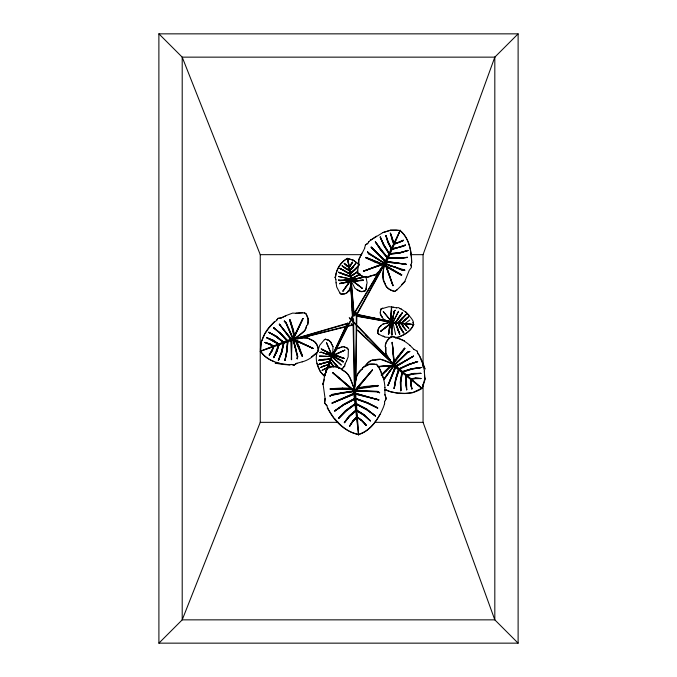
<?xml version="1.0" encoding="UTF-8"?>
<svg xmlns="http://www.w3.org/2000/svg" width="677" height="677" viewBox="0 0 677 677"><rect width="100%" height="100%" fill="white"/><g stroke="black" fill="none" stroke-linecap="round" stroke-linejoin="round"><path stroke-width="1.02" d="M401.732 284.475C411.362 274.507 396.73 291.372 394.429 291.508L392.922 291.034C381.354 287.429 382.522 273.457 384.282 263.827L363.414 271.249L384.164 264.03M397.416 289.68L394.539 291.305L393.041 290.831C389.63 289.748 385.171 287.251 385.12 283.198M291.44 359.673L291.787 340.413L291.44 359.673L291.144 340.616L291.66 359.614M390.866 320.89C392.973 289.748 389.791 318.935 391.67 321.88L392.22 321.956L394.192 311.259L391.89 321.905M332.83 354.562L333.473 354.291L350.195 321.186M400.632 390.629L400.733 381.972L402.214 372.748L400.902 382.141L400.792 390.798L400.293 382.048L401.85 372.46L400.454 382.217L400.792 390.798M355.569 384.654L356.381 313.316M385.738 347.589C385.137 359.978 386.753 349.874 385.238 346.531C385.069 342.968 387.295 339.778 389.96 337.611L391.162 336.579C398.042 337.163 404.931 340.819 409.983 345.422M385.907 347.75L385.408 346.7C385.23 343.129 387.464 339.939 390.121 337.772L391.323 336.74L393.396 336.681L404.55 340.819M355.848 380.212L356.923 312.656M364.691 248.231L358.751 259.714L358.658 263.666L358.861 259.511L361.789 253.274M391.653 310.396L390.849 320.585L391.382 310.337M386.584 265.926L386.601 267.068L401.52 275.268L401.749 274.862L386.584 265.926L386.347 266.332L385.645 264.275L400.285 230.282L400.048 230.688C409.45 238.186 411.371 252.284 411.658 262.727C411.633 251.243 409.416 238.262 400.166 230.485L396.273 229.909L390.316 230.205L382.928 232.575L370.666 240.132L376.488 236.146M410.914 383.69L410.88 379.577L410.744 383.52L411.904 388.987L410.524 383.377L410.482 379.264L411.904 388.987M385.01 283.401C380.736 278.145 383.47 270.842 384.434 264.893L400.285 230.282L384.096 263.514L382.107 264.258L365.808 257.802L366.037 257.395L382.344 263.852L382.107 264.258M370.15 276.131C382.277 273.5 372.096 274.566 369.261 276.885C365.859 277.976 362.203 276.648 359.419 274.642L358.116 273.745L357.515 271.765L358.776 263.463M358.116 273.745L357.583 270.191M332.652 353.022L332.627 355.425L344.872 350.136L332.695 355.738L332.991 346.556L331.417 343.696L332.991 346.556M383.14 336.004C388.505 338.483 379.018 335.056 377.707 333.202L378.426 328.345L381.041 325.595L380.643 326.289M379.34 334.556L377.851 333.228L377.969 329.868L379.831 326.492M391.323 333.761L391.763 322.929L391.983 334.954L391.594 333.719M391.848 334.929L391.949 322.946L391.577 329.36M294.233 339.262L313.299 348.486L294.021 339.321L304.862 330.461L306.647 325.552L307.671 324.681C309.059 321.507 308.28 317.826 306.664 314.89L305.97 313.544C301.934 311.479 287.607 314.509 302.467 312.816M277.198 319.358L276.495 320.551C266.941 327.118 259.807 339.363 260.467 351.228C263.556 356.119 268.541 359.589 273.855 361.493C268.634 359.275 263.725 356.068 260.687 351.168L260.247 351.287L294.639 338.492C299.192 335.318 306.791 331.383 306.647 325.552M307.671 324.681L307.959 318.52L305.75 313.603L304.176 312.808M286.557 351.608L287.463 341.902L286.777 351.549L284.915 360.486L286.557 351.608L287.065 351.473L287.852 341.767L286.845 351.532L284.915 360.486M383.867 265.037L355.78 315.753M405.523 382.852L406.082 375.794L405.692 383.021L406.699 389.783L405.692 383.021M297.169 358.793L297.372 356.686L293.09 339.939L293.59 339.786L297.812 356.694L297.169 358.793L297.601 356.754L293.31 339.879L295.984 349.857M297.389 358.734L297.372 356.686M406.53 389.622C406.318 373.374 406.2 366.519 406.699 389.783M392.076 321.93L393.329 315.6M366.096 288.884C366.748 279.762 367.061 288.884 365.225 290.941L364.683 290.729L365.216 290.805L366.105 289.02M324.63 402.697L325.138 398.567L324.63 402.976L326.763 405.641L324.63 402.976M353.69 390.087L332.856 372.672L353.69 390.367C356.33 383.588 354.824 374.787 361.036 369.634C366.799 365.495 354.536 374.872 355.755 380.025M388.353 334.091L390.13 323.995L390.781 323.767L389.444 327.981L388.623 334.15L390.781 323.767M388.623 334.15L390.409 324.055M392.034 321.93L394.327 311.285L395.131 310.261L394.192 311.259M343.349 367.052L344.72 366.096L345.092 363.896M394.048 388.412L395.529 379.238L398.431 369.76L395.69 379.408L394.209 388.573L395.791 379.416L398.931 370.192L395.952 379.585L394.209 388.573M260.687 351.168L261.314 341.589M324.444 379.238C320.399 395.444 325.51 369.033 327.837 367.501L328.887 367.713L329.691 367.095C335.242 364.911 340.446 367.941 344.06 371.081C350.94 375.185 351.431 383.994 355.095 390.274L372.392 369.955L355.095 389.994M332.678 354.706L345.651 327.228M381.904 316.404L382.116 317.158L380.271 313.933L380.796 309.05L388.92 306.689L393.176 307.163M381.168 316.015L380.203 312.376L380.931 309.076L382.717 308.06M278.34 360.376L281.657 352.565L283.883 343.137L281.877 352.505L278.34 360.376L281.293 352.345L283.46 343.281L281.514 352.285L278.56 360.316M285.135 360.426L287.065 351.473M422.287 387.329C427.136 370.361 425.334 380.525 422.067 388.395C411.091 395.893 396.172 394.166 384.578 389.724M364.573 248.434L365.436 244.829L367.806 243.398M358.607 434.355L358.607 434.922L354.291 389.25L354.993 385.797M350.051 289.02C345.905 296.924 351.93 284.992 351.566 280.388L362.55 288.529L351.693 280.109L347.639 258.326C341.572 261.339 337.349 268.05 335.707 274.769M311.369 356.897L317.454 352.218L318.393 350.458L318.114 348.96C317.589 345.693 315.998 342.291 312.935 340.717L307.443 338.009L301.857 337.772L307.663 337.95L313.155 340.658C316.218 342.232 317.801 345.634 318.334 348.9L318.613 350.398C314.466 355.916 308.619 360.206 302.154 361.848M359.284 264.749L353.453 260.163L347.648 258.47C340.954 261.364 336.444 268.862 335.784 275.92L335.073 277.435L335.775 275.776M357.067 314.424L384.13 265.02M366.536 285.11L367.112 282.715L365.961 276.969M317.741 351.058L319.739 345.253L324.342 339.736L325.425 339.194L328.65 340.184L330.875 342.088L331.349 343.823M276.461 351.363C284.577 328.937 267.102 373.738 276.681 351.304M347.716 291.914L347.91 291.237L347.056 292.794L347.724 292.058M273.491 357.507L276.766 351.591L278.992 344.83L276.986 351.532L273.711 357.448M326.365 369.43L325.815 371.216M350.678 320.813L333.566 354.342L332.712 355.019M384.595 403.687L383.58 406.792C378.756 418.42 371.292 430.665 358.607 434.634C344.077 431.587 331.595 419.021 326.763 405.354M271.934 350.5L273.423 346.751L272.154 350.441L269.192 355.061L272.399 350.373L273.88 346.59L269.192 355.061M411.269 266.137L410.905 264.741L411.658 262.727M362.423 369.202L362.897 367.603C365.792 364.412 370.412 363.591 374.525 364.014L375.43 364.514L376.429 364.158C381.786 370.522 384.544 379.509 384.925 387.735M423.066 367.501L423.066 254.662L494.819 57.147L518.117 33.85L158.883 33.85L158.909 643.15L518.117 643.15L518.117 33.85M332.492 354.79L324.351 376.234L332.619 354.536M346.573 360.875L348.147 356.881L348.401 349.586L347.14 347.936L343.383 346.649L337.535 348.57L342.02 346.802M387.87 385.331L395.038 367.086L388.039 385.501L395.571 367.543L388.039 385.501M158.909 33.85L182.206 57.147L260.247 254.662L260.247 422.338L182.206 619.853L158.909 643.15M326.568 370.818L324.351 376.234L331.789 355.213L331.595 355.73L321.304 352.319L320.043 352.531L321.363 352.192L331.654 355.603M333.922 355.087L343.975 358.319L333.922 355.087L332.754 355.611L327.643 368.17M261.914 340.649L264.208 335.369M404.516 282.106L409.255 270.292L411.455 267.339L410.905 264.741M349.924 281.429L339.6 283.655L349.924 281.429L350.669 280.388L347.639 258.326L351.321 281.251L351.693 280.109L352.742 281.04L363.312 280.151L352.742 281.04M399.058 336.943C404.406 334.54 411.252 330.943 413.486 324.605L413.063 322.269L413.63 324.63C410.719 331.485 403.357 336.308 396.172 337.408L395.309 337.857M293.869 338.204L303.008 318.495L293.657 338.263L302.069 337.713M398.448 311.318L393.083 322.057L398.584 311.352M290.069 319.781L292.819 329.335L294.317 336.215L293.877 336.325L294.207 335.648L292.743 329.335L289.629 319.899L290.069 319.781L293.175 329.217L294.647 335.53L294.207 335.648M313.079 348.545L293.716 339.727L294.639 338.492L293.175 338.145L302.797 318.554M295.79 340.514L295.35 340.633L302.06 356.144L302.501 356.026L295.79 340.514L293.936 339.668L260.247 351.287L293.395 338.094L294.317 336.215M294.647 335.53L303.008 318.495M317.496 351.947C314.45 357.803 317.2 370.421 324.41 376.107M324.342 339.736L325.425 339.194M325.366 339.321L325.849 339.524M325.789 339.651L326.348 339.422M331.163 354.266C300.385 338.043 353.326 364.996 321.812 349.239M319.459 356.144L331.315 356.559L319.519 356.017M326.475 342.748L332.043 355.036M317.005 363.143L320.289 371.614L324.478 375.98M331.366 342.977L328.65 340.184M318.901 360.257L324.486 359.199L330.452 359.013L318.901 360.257L330.393 359.14M318.918 364.446C332.762 360.037 335.394 359.834 318.918 364.446L329.487 361.746L318.977 364.319M327.313 352.133L327.533 351.668M320.636 367.611L324.359 365.597L320.636 367.611C321.846 365.876 335.699 363.431 324.503 365.8M329.589 354.858L331.713 355.425M322.1 370.429L325.036 368.55L327.27 368.017L322.167 370.302M345.194 327.541L332.864 354.401M346.751 324.376L346.099 325.688M346.971 323.928L347.208 323.445M347.69 323.081L346.311 325.882M332.754 355.611L332.542 356.119L343.087 361.958L342.359 360.79L332.669 355.823M328.438 364.675L324.3 365.724M327.313 367.856L324.977 368.677M344.872 350.136L334.218 355.146L343.848 358.573M338.009 356.517L338.204 356.034L343.975 358.319M343.383 346.649L347.081 348.063L348.401 349.586M335.335 363.998L331.239 359.335L337.671 366.942M338.051 358.971L332.602 355.992L338.39 358.844M341.14 365.013L332.221 356.923L341.2 364.886M341.758 369.126L342.909 367.958M342.841 368.085L344.72 366.096M345.025 364.023L346.632 360.748M333.947 353.208L344.238 332.966M332.856 372.959L353.402 390.908L354.291 389.25L355.484 390.773L372.392 370.243M351.185 281.488C350.94 279.55 349.891 283.121 351.185 281.488L354.003 316.032M349.273 267.203C357.955 255.788 347.056 266.408 349.823 270.157C357.524 261.906 357.752 261.085 349.823 270.157M384.925 394.463L386.203 398.465L385.518 399.997M384.595 401.664L386.203 398.465M365.436 244.829L367.687 243.602L368.762 241.74M367.569 252.064L381.219 261.178L384.511 262.693L384.257 263.175L368.753 253.867L367.569 252.064L369.083 253.545M371.131 247.215L385.441 260.772L371.131 247.215L385.128 261.39L371.25 247.012M375.32 241.833L387.202 257.125L380.626 249.542L375.32 241.833L380.466 249.813L387.016 257.514L380.584 249.61L375.43 241.63M368.753 253.867L367.687 251.861M358.979 273.906L358.226 273.542M380.22 237.085L384.062 244.939L389.123 253.181L383.944 245.142L380.22 237.085L383.52 245.252L388.92 253.596L383.639 245.049L380.339 236.882M382.928 232.575L389.275 230.705M359.419 274.642L359.089 273.703M385.882 235.63L388.327 242.112L391.534 248.214L388.217 242.315L385.882 235.63L387.819 242.374L391.272 248.764L387.938 242.171L386 235.435M362.914 276.656L367.78 277.088L370.268 275.928M390.316 230.205L399.075 230.544M375.117 257.539L384.375 262.972M384.392 262.896L381.1 261.381L375.684 257.362M380.466 249.813L380.745 249.339M390.942 234.073C400.471 266.983 383.114 211.139 393.938 243.271M375.498 261.44L375.117 262.211L365.808 257.802M392.034 239.861L392.288 239.43M363.414 271.249L382.344 263.852M350.593 319.138L381.176 268.084M351.422 318.613L382.505 266.171M385.213 264.546L392.965 285.711L385.331 264.343L379.56 270.918L384.197 265.299M384.096 263.514L363.532 271.045M385.645 264.275L393.083 285.508M398.508 242.476C384.57 246.166 405.159 241.105 403.247 240.352C386.897 247.173 395.503 244.05 403.365 240.149M399.007 247.333C379.89 250.727 404.634 247.02 405.371 245.167C391.484 249.754 380.068 253.342 405.489 244.964M389.038 265.452L395.927 267.466L389.038 265.452L385.797 263.928L386.034 263.446C386.618 265.367 412.242 271.333 402.587 270.419L395.808 267.669M385.915 263.649L389.258 265.105M399.599 252.538L390.189 253.706L399.481 252.741L407.986 250.405L399.667 253.156L390.003 254.129L399.785 252.953L407.986 250.405M398.194 258.487L398.414 257.979L407.546 257.336L398.194 258.487L388.285 258.132L398.304 258.284L407.546 257.336M392.313 270.622L392.728 269.869M389.14 265.308L395.622 267.11M402.654 269.971L404.694 270.225M402.587 270.419L404.804 270.021M406.056 264.301L386.88 261.474L406.056 264.301L386.575 262.101L406.175 264.098M395.918 322.413L402.468 312.689L395.656 322.379L398.778 317.149L402.333 312.664M350.847 265.172L349.214 266.907L352.489 262.236M374.449 279.813L376.065 277.096M377.14 275.285L379.839 270.758M380.914 268.947L382.539 266.222M395.8 322.404L402.468 312.689M359.495 434.008C368.863 430.953 375.261 422.77 379.899 414.468L379.899 414.747M349.45 426.197L353.055 420.527L356.525 416.998L353.055 420.815L349.45 426.476L353.115 421.128L356.593 417.878L353.115 420.84L349.45 426.476M383.656 379.729L393.472 365.859L383.487 379.56M384.426 379.069L393.718 366.045L387.278 374.559M350.432 273.44C362.085 262.236 361.374 263.463 350.432 273.44L349.891 270.521L352.945 267.542L355.163 263.937M269.412 355.01L272.399 350.373M274.608 321.414L268.481 328.582L264.377 334.548M394.116 362.212L398.211 356.22L404.575 348.139L404.905 348.469L394.446 362.542L394.116 362.212L394.488 364.488L392.195 342.342L393.963 364.421L392.364 342.511M394.446 362.542L394.039 361.45L404.575 348.139M394.369 361.78L404.905 348.469M351.304 280.963L350.661 280.253L342.909 291.195L350.872 280.481L354.993 288.351L357.786 290.044L357.024 289.832M342.909 291.195L349.637 281.522L339.583 283.375M277.892 318.41L281.183 317.953L286.473 315.44L281.404 317.894L277.892 318.41L276.495 320.551M344.331 422.448L349.239 415.822L355.73 410.279L349.239 416.11L344.331 422.727L349.662 416.067L355.814 411.015L349.662 416.347L344.331 422.727M375.041 360.223C371.208 358.717 367.34 362.779 365.453 365.732C367.476 363.431 370.996 359.022 375.041 360.223L380.381 359.275L393.794 364.26M326.365 369.71L327.837 367.501M394.327 311.285L395.131 310.261M401.969 318.004C388.496 333.558 415.729 304.396 402.113 318.029M405.988 314.543L398.541 322.734L406.132 314.568M382.852 265.156L383.614 264.411M350.957 276.157L357.464 271.815L350.914 276.038C348.74 271.088 357.295 270.225 358.235 265.824M350.483 273.711L354.993 269.988L358.251 265.959M355.484 390.773L357.101 388.522L357.101 389.08L378.003 386L378.003 385.433L365.631 386.44L357.693 387.811L357.101 389.08M357.693 387.811L372.392 369.955M409.822 351.49L407.825 352.404L395.004 364.937L397.154 361.983L407.766 352.167L409.822 351.49L407.605 351.998L394.598 364.565L402.409 357.194M408.053 317.513C385.238 336.985 423.227 303.093 401.977 323.183M381.202 375.033L390.231 365.825L391.348 366.105L391.018 365.775L381.32 375.134M381.532 375.363L390.561 366.155M338.441 418.276L345.473 410.677L354.968 403.847L345.473 410.964L338.441 418.564L345.913 410.99L355.036 404.397L345.913 411.277L338.441 418.564M337.603 348.443L331.73 355.34L326.534 342.621M381.65 375.473L391.348 366.105M384.214 379.179C380.88 375.87 380.973 367.95 376.429 364.446L369.659 364.294L362.897 367.603M375.278 274.845L379.67 270.715M368.643 241.943L370.784 239.929M357.778 289.9L360.342 291.508L361.941 291.694L364.683 290.729M295.121 338.779L348.833 323.361M362.229 277.511L351.625 279.846L351.439 278.848L360.181 274.329L351.388 278.577L350.965 276.292L357.473 271.959M363.219 276.707L351.659 280.024L362.237 277.655L363.219 276.707L362.136 277.545M380.736 331.248L391.441 322.743L380.736 331.248L390.13 323.995M380.906 325.569L383.004 324.021L391.805 321.905L383.385 311.615M407.918 317.488L404.694 320.136M350.965 276.292L357.439 271.697M327.837 367.78L328.887 368L329.691 367.383C333.896 366.452 340.057 366.367 342.554 370.573M390.502 323.708L391.534 322.912L413.765 324.655L390.671 322.286L383.004 324.021M380.872 331.273L391.678 322.937L386.567 320.729L389.182 321.634M334.726 410.778L343.798 404.228L354.35 398.626L343.798 404.507L334.726 411.057L343.874 404.601L354.409 399.422L343.874 404.88L334.726 411.057M329.953 395.893L332.026 394.42L349.154 391.45L353.453 391.078L353.496 391.729C345.812 392.347 336.621 394.158 329.953 395.893C337.298 393.227 345.651 392.372 353.496 391.45M329.953 396.18L332.026 394.699L353.453 391.365M409.788 320.069L404.964 323.555M291.322 364.48L293.911 365.115L296.738 363.304L302.374 361.789M293.911 365.115L296.958 363.244M385.763 264.072L384.434 264.893L384.206 263.311M413.749 392.11L421.898 388.226L422.228 388.564L393.185 365.622L391.018 365.775M336.071 282.741L336.706 286.98L340.125 293.429L341.09 294.216L344.475 294.063L347.047 292.65M347.919 291.381L348.579 290.839M413.419 356.017L396.62 366.333L413.579 356.187L396.104 365.868L413.579 356.187M294.935 338.618L347.876 323.166M352.988 314.653L353.622 314.89M395.444 337.882L397.331 337.417M374.872 360.054C381.049 357.295 387.405 361.823 392.897 364.294L422.228 388.564L394.319 364.319M408.874 364.751L399.684 368.973L408.713 364.59L417.701 361.62L408.874 364.751L408.485 364.37L399.362 368.694L408.654 364.531L417.701 361.62M398.389 242.679L403.247 240.352M355.146 313.155L356.043 312.952L356.314 313.832M409.653 351.321L407.825 352.404M332.085 402.9L353.741 393.455L332.085 403.179L353.8 394.293L332.085 403.179M339.634 292.616L341.081 294.08L345.947 293.463M286.261 315.499L292.684 313.079L296.416 313.299M398.888 247.537L405.371 245.167M408.485 364.37L417.531 361.459M412.107 368.491L402.646 371.546L412.268 368.66L421.018 367.586L412.268 368.66M420.849 367.425L412.098 368.931L403.001 371.851L412.268 369.1L421.018 367.586M284.247 321.118L286.032 322.354L293.056 338.221L292.557 338.39L285.677 322.616L284.247 321.118L285.821 322.413L292.777 338.331L288.783 328.853M279.279 324.215L291.279 338.932L279.279 324.215L290.645 339.16L279.499 324.165M285.677 322.616L284.467 321.059M273.736 327.888L280.896 333.49L287.412 340.48L280.676 333.541L273.736 327.888L280.405 333.676L286.811 340.692L280.625 333.617L273.957 327.829M268.71 332.314L276.258 336.114L283.502 342.037L276.038 336.173L268.71 332.314L275.886 336.579L283.088 342.198L276.106 336.52L268.93 332.255M292.743 329.335L293.175 329.217M293.877 336.325L292.379 329.454L292.819 329.335M280.405 333.676L280.896 333.49M266.713 337.73L273.059 340.091L278.687 343.958L272.839 340.15L266.713 337.73C286.371 348.528 280.591 345.321 266.924 337.671M264.868 342.452L269.996 344.068L273.212 346.142L264.868 342.452L270.216 344.009L273.669 345.964L265.088 342.401M269.768 344.178L270.216 344.009M352.861 324.622L296.822 338.932M352.962 325.045L298.1 338.762M295.35 340.633L313.299 348.486M298.379 346.937L299.166 346.675L302.501 356.026M289.764 364.895C257.158 360.003 288.766 366.35 291.542 364.421L294.131 365.064M420.781 373.264L413.723 373.789L407.173 375.473L413.892 373.949L420.95 373.425L413.774 373.391L406.708 375.075L413.935 373.56L420.95 373.425M399.481 252.741L407.876 250.608M296.89 338.872L310.041 335.53M339.6 283.655L349.654 281.801M358.184 290.636L361.933 291.559L364.311 291.203M415.458 378.468L411.32 379.069L415.297 378.299L420.984 378.561L415.111 378.113L410.939 378.748L420.984 378.561M360.926 387.803L362.83 387.447M357.693 388.37L365.631 387.007L378.003 386M339.829 280.574L338.551 280.058L350.601 279.838L350.669 280.388M350.61 279.982L344.161 280.27L350.635 280.168M351.651 279.889L357.921 278.543M318.969 360.13L330.368 359.25M363.312 280.151L353.098 281.048L362.55 288.529M353.115 281.327L363.329 280.439M350.627 280.024L339.744 280.566M378.003 385.433L365.698 386.905L365.698 387.472M396.477 307.823L398.702 307.612L399.98 308.678M398.601 393.007L404.888 393.371L412.962 392.635M377.724 366.511L393.202 365.301L377.893 366.672M379.619 392.482L377.148 391.56L359.893 390.917L355.543 391.594L359.893 391.196L377.148 391.848L379.619 392.762L377.301 391.306L355.518 390.934L377.301 391.594L379.619 392.762M407.427 257.539L398.296 258.182L388.454 257.742L398.414 257.979M338.551 280.058L339.761 280.701L344.17 280.413M378.858 366.587L390.231 365.825M377.986 366.824L393.345 365.792L392.897 364.294L394.488 364.488M351.431 389.478L330.224 389.283L330.224 388.716L342.621 388.023L350.72 388.285L351.431 389.478L351.431 388.911L349.484 388.818M330.224 389.283L342.621 388.581L350.72 388.852M320.111 352.404L321.406 352.345L320.043 352.531M330.224 388.716L338.508 388.564M260.247 254.662L361.746 254.662M410.38 254.662L423.066 254.662M260.247 422.338L338.483 422.338M374.432 422.338L423.066 422.338L494.819 619.853L518.117 643.15M391.154 337.561L385.035 337.138M353.639 313.612L390.494 321.49M353.902 313.942L390.028 321.499M415.111 378.113L420.823 378.392M393.066 363.718L358.099 330.359M384.748 389.893L386.355 390.07M391.67 321.88L413.765 324.655L390.671 322.286M386.186 389.901L390.426 391.763L397.721 393.109M347.656 258.606L353.462 260.298L359.292 264.893M390.604 322.201L357.058 316.286M390.477 322.091L356.914 315.981M338.712 276.436L350.474 278.983L338.72 276.571M393.041 307.138L396.62 307.849M399.836 308.653L401.106 308.907M408.95 315.177C398.829 305.386 414.341 319.612 413.198 322.294M390.671 316.506L391.179 316.574M358.565 315.008L359.072 315.11M361.84 315.66L362.889 315.863M398.584 323.479L403.788 332.957L400.936 328.59M393.092 323.047L395.622 334.582M406.166 325.984L405.074 323.961L408.739 328.337L404.77 323.945L408.739 328.337M403.653 327.211L401.774 323.708L406.259 330.452M403.492 327.397C397.915 316.895 404.008 329.691 406.403 330.478M400.598 328.751C394.327 314.204 400.852 331.239 403.788 332.957M397.602 328.971L395.554 323.225L399.743 334.057L397.272 328.937M389.207 327.947L389.724 328.032M370.869 317.496L390.054 321.567M334.514 418.369C340.472 425.672 348.122 432.408 357.676 434.126M378.824 399.684L355.721 394.166L378.824 399.972L355.687 393.32L378.824 399.972M329.707 354.646L325.485 353.707L331.654 355.552M344.238 274.413L350.119 276.411C347.403 276.69 329.335 267.948 344.263 274.744M350.085 276.157L339.008 272.476M350.111 276.267L338.999 272.34M334.336 354.892L338.204 356.034M273.635 361.552L280.456 363.498M326.289 339.549L328.582 340.311M342.554 370.285C350.153 373.052 351.312 382.15 354.291 388.691M367.518 403.255L356.085 399.024L367.518 402.976L377.698 408.104L367.518 403.255L367.518 402.595L356.051 398.508L367.518 402.883L377.698 408.104M393.134 364.065L356.855 329.767M381.625 264.115L366.037 257.395M375.117 262.211L381.396 264.521M395.503 267.313L402.705 270.216M321.693 349.493L330.985 353.826M339.862 268.312C355.222 276.851 352.548 275.988 339.862 268.312C352.869 275.437 354.917 276.318 339.871 268.456M385.915 263.725L389.157 265.249M338.119 358.844L342.3 360.917L343.087 361.958M401.749 274.862L386.838 266.662M345.617 268.261C358.387 275.962 333.042 259.807 345.625 268.397M367.078 409.196L356.424 403.746L367.078 409.475L375.439 416.017L367.078 409.475M367.518 402.595L377.698 407.825M375.439 415.737L366.706 409.568L356.457 404.296L366.706 409.847L375.439 416.017M413.935 349.374L417.193 351.135L417.963 353.792M345.448 268.557C356.449 274.058 342.57 267.677 342.215 265.697M386.702 320.754L383.495 319.053L381.98 317.124M401.52 275.268L387.227 266.89M400.97 308.881L405.938 312.258M368.872 253.663L375.574 257.565M359.538 274.439L363.033 276.453M346.7 265.587L348.816 266.958L344.229 263.353L348.858 267.254L346.709 265.748M370.412 420.654L363.955 415.086L356.931 410.939L363.955 415.365L370.412 420.933L364.328 414.789L356.881 410.203L364.328 415.069L370.412 420.933M361.442 420.552L357.397 417.54L361.442 420.273L366.071 425.334L361.442 419.952C347.546 409.966 367.103 424.047 366.071 425.334M392.432 362.077L392.398 362.28M332.856 372.672L350.72 388.285M351.431 388.911L353.402 390.629L358.607 434.922L355.484 390.485M344.229 263.353L346.717 265.892M417.193 351.135L417.802 353.622C420.976 355.12 431.664 386.812 419.148 354.976M409.822 345.262L414.096 349.535M424.877 378.959L424.344 371.038L424.665 377.825M397.898 355.984L398.541 356.551M349.23 317.538L356.677 324.994M357.278 325.586L389.935 359.572M349.552 318.503L356.542 325.493M356.914 325.865L389.952 359.825M351.185 323.454L353.191 325.459M351.507 324.41L352.717 325.62M395.529 379.238L395.952 379.585M385.323 370.421L385.941 371.013M331.146 359.572L338.898 368.296L335.479 363.701M365.614 334.92L367.823 337.188M378.858 348.52L390.629 360.604M331.18 359.462L338.263 367.653M342.24 360.875L343.146 361.831M361.442 419.952L366.071 425.054M383.241 311.589L390.57 320.534M333.829 366.562L330.249 361.763L333.769 366.689M333.575 366.646L330.148 362.026L333.516 366.773M393.049 362.694L393.472 363.346M327.194 407.909L333.863 417.912M330.571 367.662L328.895 365.106L329.944 366.934M330.427 366.985L329.03 364.759L330.368 367.112M385.653 352.878L393.032 365.131M393.498 242.366L390.824 234.276M296.458 340.819L299.166 346.675M296.027 340.937L302.06 356.144M399.743 334.057L395.69 323.251M391.458 333.795L391.983 334.954M399.608 334.023L395.808 323.242M335.064 277.291L335.843 279.381M386.601 267.068L392.965 285.711M386.203 398.745L384.925 394.742L384.925 387.456M353.826 315.321L353.995 315.888M289.629 319.899L292.379 329.454M422.719 364.065L424.504 371.208M410.524 383.377L411.734 388.818M325.138 398.855L322.971 383.394M352.641 318.114L352.531 319.341L352.252 317.411M347.648 258.47L349.214 266.907M392.195 342.342L394.039 361.45M351.355 282.36L354.24 315.465M357.117 280.676L357.168 281.192M352.945 267.542L349.891 270.521M351.388 278.577L360.164 274.143L351.439 278.848M352.311 309.753L352.378 310.819M352.776 318.926L350.821 283.299M352.539 319.485L350.728 283.426M345.668 282.233L345.735 282.749M335.834 279.246L336.08 282.884M351.058 287.183L351.769 300.588M354.418 388.513L353.005 320.009M354.604 388.226L353.555 318.926M423.066 384.375L423.066 422.338M384.595 401.376L384.595 403.966M365.631 386.44L365.631 387.007M353.055 420.527L353.115 421.128M349.154 391.45L349.129 391.932M342.621 388.023L342.621 388.581M494.819 57.147L182.206 57.147L182.206 619.853L494.819 619.853L494.819 57.147"/></g></svg>
